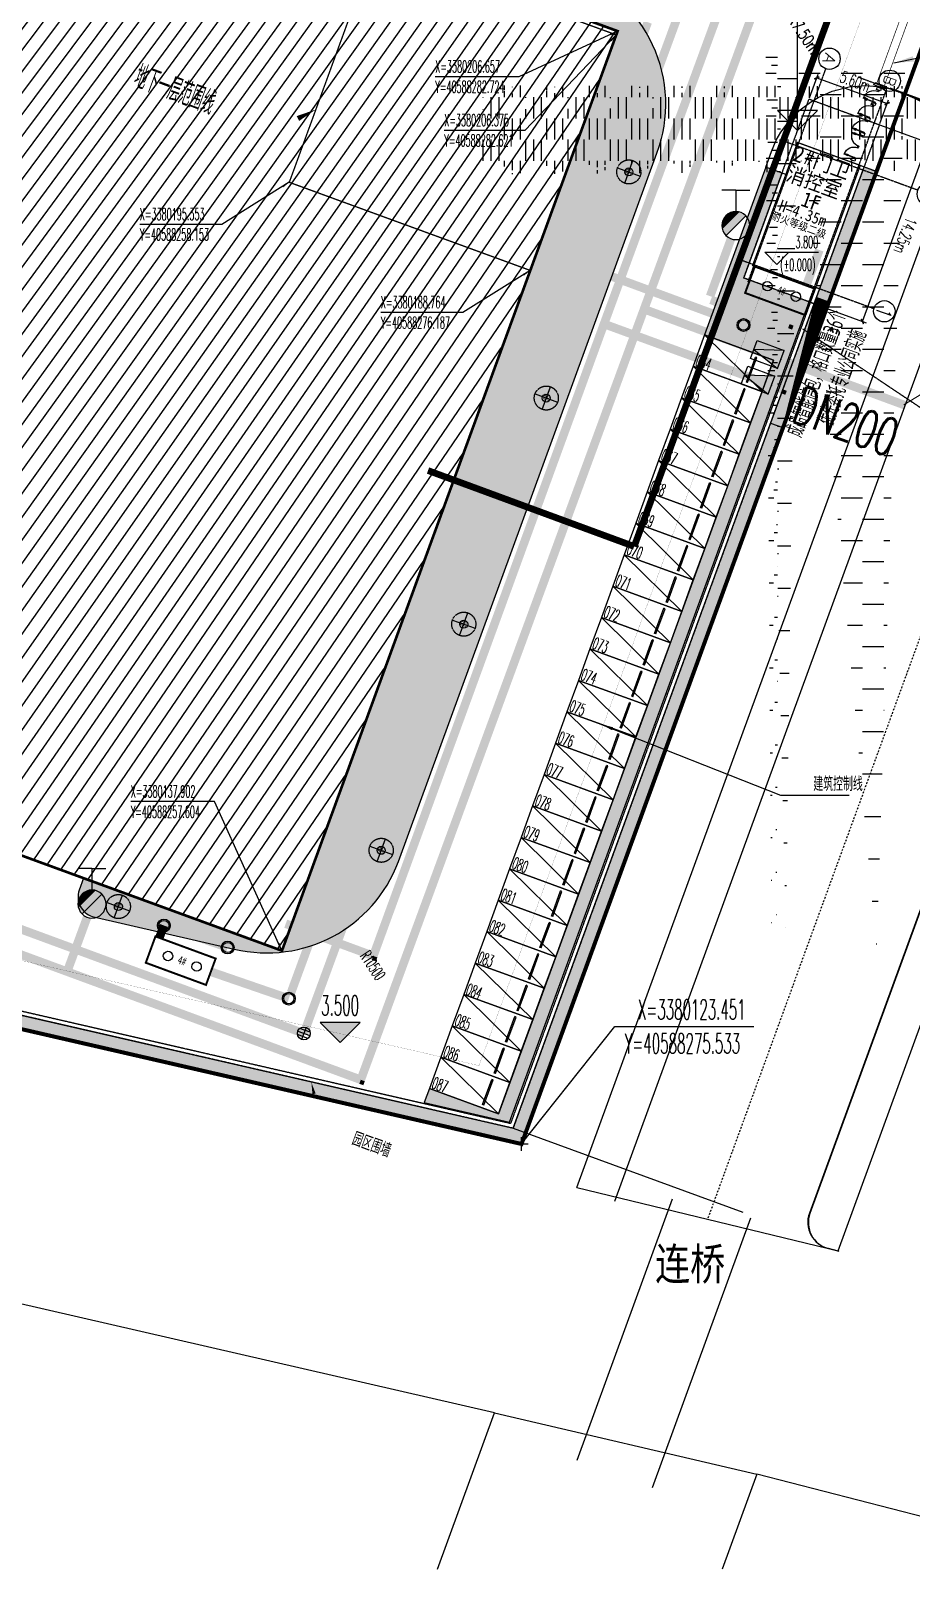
# Model space of a CAD drawing. Extents: x 40587128995 to 40589176181, y 3379422231 to 3381196839.
# Drawn here: x 40588238804 to 40588304696, y 3380091657 to 3380206683 of the extents above; entities that cross this region are included whole.
import ezdxf
from ezdxf.enums import TextEntityAlignment as Align

# ---------------------------------------------------------------- set-up
doc = ezdxf.new("R2010")
doc.units = 0
doc.header["$LTSCALE"] = 10
for name, pattern in [('10平面$0$DOTE', [2.42, 2, -0.2, 0.02, -0.2]), ('CENTER', [50.8, 31.75, -6.35, 6.35, -6.35]), ('CONTINOUS', [0]), ('DASH', [0.35, 0.25, -0.1]), ('DASHDOT', [25.4, 12.7, -6.35, 0, -6.35]), ('DOTE', [2.42, 2, -0.2, 0.02, -0.2])]:
    doc.linetypes.add(name, pattern=pattern)
for name, color, linetype in [('0-HX', 1, 'Continuous'), ('00-HLBJ', 5, 'Continuous'), ('10平面$0$A-AXIS-DOTE', 14, '10平面$0$DOTE'), ('A-AXIS-D', 1, 'Continuous'), ('A-AXIS-DOTE', 14, 'DOTE'), ('A-AXIS-DP', 126, 'Continuous'), ('A-Car', 155, 'Continuous'), ('A-CURTAIN', 84, 'Continuous'), ('A-HATCH-1', 252, 'Continuous'), ('A-LIN-Dot', 163, 'DASH'), ('A-LIN-V', 9, 'Continuous'), ('A-SFCE', 30, 'Continuous'), ('A-建筑提资施工单位', 211, 'Continuous'), ('AS-WALL', 40, 'Continuous'), ('AXIS_TEXT', 7, 'Continuous'), ('DIM_COOR', 3, 'Continuous'), ('DIM_LEAD', 3, 'Continuous'), ('EQUIP_消火栓', 7, 'Continuous'), ('FM_ZF给水', 3, 'Continuous'), ('Gps-ZF污水', 2, 'TG_W'), ('JT-路缘石线', 5, 'Continuous'), ('JT-道路中心线', 1, 'DASHDOT'), ('JT-道路红线', 7, 'Continuous'), ('PUB_TEXT', 7, 'Continuous'), ('TEXT_给水', 3, 'Continuous'), ('WELL_污水', 2, 'Continuous'), ('WELL_雨水', 4, 'Continuous'), ('WIRE-照明', 1, 'Continuous'), ('建-尺寸', 3, 'Continuous'), ('建-引出', 3, 'Continuous'), ('建-文字', 7, 'Continuous'), ('建-标高', 3, 'Continuous'), ('建-箭头', 3, 'Continuous'), ('建筑物控制线', 7, 'Continuous'), ('总-坐标', 3, 'Continuous'), ('总-标高', 3, 'Continuous')]:
    doc.layers.add(name, color=color, linetype=linetype)
for name, color, linetype, lineweight in [('Gps-ZF消防', 1, 'TG_X', 60), ('Gps-ZF给水', 3, 'TG_J', 60), ('Gps-ZF雨水', 4, 'TG_Y', 60), ('TWT_LEAD', 3, 'Continuous', 0)]:
    doc.layers.add(name, color=color, linetype=linetype, lineweight=lineweight)
doc.styles.add('-宋体', font='', dxfattribs={"width": 0.75})
doc.styles.add('_TCH_AXIS', font='COMPLEX', dxfattribs={"bigfont": 'GBCBIG'})
doc.styles.add('_TCH_DIM', font='SIMPLEX', dxfattribs={"width": 0.7, "bigfont": 'GBCBIG'})
doc.styles.add('_TWT_PIPEDN', font='SIMPLEX', dxfattribs={"width": 0.8, "height": 3, "bigfont": 'HZTXT'})
doc.styles.add('A-DIM', font='SIMPLEX', dxfattribs={"bigfont": 'GBCBIG'})
doc.styles.add('A-DIM_T3', font='SIMPLEX', dxfattribs={"width": 0.6, "bigfont": 'GBCBIG'})
doc.styles.add('A-STANDARD', font='SIMPLEX', dxfattribs={"width": 0.7, "bigfont": 'GBCBIG'})
doc.styles.get("Standard").update_dxf_attribs({"font": 'GBENOR', "width": 0.7, "bigfont": 'GBCBIG'})
doc.styles.add('TG_LINETYPE', font='SIMPLEX', dxfattribs={"width": 0.8, "height": 3, "bigfont": 'HZTXT'})
doc.styles.add('黑体', font='simhei.ttf', dxfattribs={"width": 0.9})
doc.styles.get('-宋体').set_extended_font_data('SimSun')
doc.linetypes.add('TG_J', pattern='A,2,-0.3,["J",TG_LINETYPE,S=0.1,R=0,X=-0.23,Y=-0.15],0', length=2.3)
doc.linetypes.add('TG_RD', pattern='A,2,-0.7,["RD",TG_LINETYPE,S=0.1,R=0,X=-0.6,Y=-0.15],0', length=2.7)
doc.linetypes.add('TG_W', pattern='A,2,-0.3,["W",TG_LINETYPE,S=0.1,R=0,X=-0.23,Y=-0.15],0', length=2.3)
doc.linetypes.add('TG_X', pattern='A,5,-0.3,["X",TG_LINETYPE,S=0.1,R=0,X=-0.23,Y=-0.15],0', length=5.3)
doc.linetypes.add('TG_Y', pattern='A,2,-0.3,["Y",TG_LINETYPE,S=0.1,R=0,X=-0.25,Y=-0.15],0', length=2.3)
doc.dimstyles.new('A-DIM-300', dxfattribs={"dimscale": 300, "dimtxt": 2.975, "dimasz": 1, "dimexe": 1, "dimexo": 1, "dimgap": 1, "dimtad": 1, "dimlfac": 0.001, "dimzin": 0, "dimdsep": 46, "dimtxsty": 'A-DIM_T3', "dimblk": 'ARCHTICK', "dimcen": 0.09, "dimclrt": 7, "dimazin": 2, "dimtfac": 1, "dimtix": 1, "dimtmove": 2, "dimatfit": 3, "dimfxl": 0, "dimtolj": 1, "dimtzin": 0, "dimarcsym": 0})
pattern_1 = [(20, (440.1, 194.2), (956.276, 2050.7404), [240, -48, 64, -48, 240, -960]), (20, (348.5, 212), (956.276, 2050.7404), [160, -120, 240, -120, 160, -800]), (20, (655.9, 1004.9), (956.276, 2050.7404), [200, -80, 200, -1120]), (20, (-205.4, 1032), (956.276, 2050.7404), [80, -160, 80, -1280]), (110, (-55, 1086.7), (-2050.7404, 956.276), [144, -1456]), (110, (724.4, 348.8), (-2050.7404, 956.276), [160, -1440]), (110, (881.4, 1087), (-2050.7404, 956.276), [160, -1440]), (65, (925.3, 404.9), (-547.2322, 1503.5082), [160, -2102.7417]), (155, (534.4, 262.6), (-1503.5082, -547.2322), [160, -2102.7417]), (83.43495, (877.5, 396), (-547.23223, 1503.5082), [160, -3417.7088]), (95.963757, (799.57, 376.15), (-547.23223, 1503.50819), [160, -6436.969]), (95.963757, (956.55, 1114.36), (-547.23223, 1503.50819), [128, -6468.969]), (95.963757, (-24.93, 1097.67), (-547.23223, 1503.50819), [112, -6484.969]), (124.036243, (649.2, 321.43), (-547.23223, 1503.50819), [160, -6436.969]), (124.036243, (806.2, 1059.64), (-547.23223, 1503.50819), [128, -6468.969]), (124.036243, (-85.07, 1075.8), (-547.23223, 1503.50819), [112, -6484.969]), (136.56505, (576.8, 286.55), (-547.23223, 1503.5082), [160, -3417.7069])]

# ---------------------------------------------------------------- blocks, each defined once
blk = doc.blocks.new('555555555555555-M')
at = {"layer": 'A-LIN-V'}
h = blk.add_hatch(dxfattribs=at)
h.set_pattern_fill('ANSI31', color=256, scale=0.2, angle=212.6932)
h.set_pattern_definition([(45, (0, 0), (-0.2245064, 0.2245064), [])])
h.paths.add_polyline_path([(-149.82, -516.05), (-149.82, -515.05), (-159.82, -515.05), (-159.82, -516.05)])
blk.add_lwpolyline([(-149.82, -516.05), (-149.82, -515.05), (-159.82, -515.05), (-159.82, -516.05), (-149.82, -516.05)], dxfattribs=at)
at = {"layer": 'PUB_TEXT', "width": 0.7}
for s, height, p in [('成品智能信包，格口数量≥', 1.3222, (-160.1, -517.65)), ('36', 1.312, (-152.01, -517.65)), ('个', 1.32, (-150.94, -517.65)), ('优先委托专业公司实施', 1.322, (-158.47, -519.57))]:
    blk.add_text(s, height=height, dxfattribs=at).set_placement(p)
blk = doc.blocks.new('GGRrrrr')
at = {"layer": 'A-CURTAIN'}
h = blk.add_hatch(dxfattribs=at)
h.set_pattern_fill('草坪或沼泽', color=256, scale=400, angle=20)
h.set_pattern_definition(pattern_1)
h.paths.add_polyline_path([(1393117, 618301), (1393293, 540880), (1330517, 532867), (1241738, 527103), (1161599, 521246), (1240383, 783372), (1244595, 797110), (1261186, 852563), (1335771, 847453), (1355485, 842595), (1380777, 840862), (1392640, 828900), (1392845, 738250), (1391845, 738248), (1391806, 755448), (1391306, 755447), (1391786, 764448), (1391641, 828487), (1380333, 839890), (1355330, 841603), (1335616, 846462), (1261915, 851511), (1245552, 796820), (1241340, 783081), (1162975, 522349), (1241669, 528100), (1330421, 533862), (1392291, 541761), (1392117, 618299)])
h.paths.add_polyline_path([(1393076, 636451), (1392076, 636448), (1392063, 641998), (1391564, 641997), (1392042, 650998), (1391887, 720048), (1392887, 720051)])
h = blk.add_hatch(dxfattribs=at)
h.set_pattern_fill('草坪或沼泽', color=256, scale=400, angle=20)
h.set_pattern_definition(pattern_1)
edge = h.paths.add_edge_path()
edge.add_arc((1366854, 557567), 10501, 276.72999, 359.71364)
edge.add_line((1377355, 557515), (1377227, 613895))
edge.add_arc((1366726, 613940), 10501, 359.75552, 90.67037)
edge.add_line((1366603, 624440), (1358404, 624422))
edge.add_arc((1358514, 621421), 3003, 92.09474, 180.10685)
edge.add_line((1355511, 621415), (1371311, 621451))
edge.add_line((1371311, 621451), (1371477, 548251))
edge.add_line((1371477, 548251), (1355676, 548215))
edge.add_line((1355676, 548215), (1355679, 547255))
edge.add_arc((1357184, 547261), 1506, 180.22326, 273.21563)
edge.add_line((1357269, 545758), (1368085, 547139))
h = blk.add_hatch(dxfattribs=at)
h.set_pattern_fill('草坪或沼泽', color=256, scale=400, angle=20)
h.set_pattern_definition(pattern_1)
h.paths.add_polyline_path([(1390890, 542395), (1385390, 542383), (1385392, 541271), (1391890, 542113), (1391743, 607397), (1386543, 607386), (1386524, 615736), (1385223, 615733), (1385253, 602383), (1390753, 602395)])
at = {"layer": 'A-HATCH-1'}
h = blk.add_hatch(dxfattribs=at)
h.set_pattern_fill('EARTH', color=256, scale=500, angle=20.20026)
h.set_pattern_definition([(20.200256636, (-36923192475.8, -17186905227.2), (941.687654134, 2038.022782515), [1587.5, -1587.5]), (20.200256636, (-36923192681.4, -17186904668.5), (941.687654134, 2038.022782515), [1587.5, -1587.5]), (20.200256636, (-36923192887, -17186904109.8), (941.687654134, 2038.022782515), [1587.5, -1587.5]), (110.200256636, (-36923192769.2, -17186903855), (-2038.022782515, 941.687654134), [1587.5, -1587.5]), (110.200256636, (-36923192210.5, -17186903649.5), (-2038.022782515, 941.687654134), [1587.5, -1587.5]), (110.200256636, (-36923191651.8, -17186903443.9), (-2038.022782515, 941.687654134), [1587.5, -1587.5])])
h.paths.add_polyline_path([(1393117, 618301), (1386818, 618287), (1386824, 615736), (1385223, 615733), (1385220, 616983), (1385273, 617890), (1385387, 618573), (1385717, 619684), (1386169, 620650), (1386688, 621457), (1387106, 621973), (1387930, 622770), (1389011, 623518), (1390127, 624037), (1391253, 624355), (1392309, 624488), (1393103, 624490)])
at = {"layer": 'A-CURTAIN'}
blk.add_lwpolyline([(1241669, 528100), (1330421, 533862), (1392291, 541761), (1392117, 618299), (1393117, 618301), (1393293, 540880), (1330517, 532867), (1241738, 527103)], dxfattribs=at)
blk.add_lwpolyline([(1368085, 547139, 0.3787845), (1377355, 557515), (1377227, 613895, 0.418898), (1366603, 624440), (1358404, 624422, 0.4040877), (1355511, 621415), (1371311, 621451), (1371477, 548251), (1355676, 548215), (1355679, 547255, 0.4295945), (1357269, 545758)], format="xyb", close=True, dxfattribs=at)
blk.add_lwpolyline([(1390890, 542395), (1385390, 542383), (1385392, 541271), (1391890, 542113), (1391743, 607397), (1386543, 607386), (1386524, 615736), (1385223, 615733), (1385253, 602383), (1390753, 602395)], close=True, dxfattribs=at)
at = {"layer": 'A-HATCH-1'}
blk.add_lwpolyline([(1393117, 618301), (1386818, 618287), (1386824, 615736), (1385223, 615733), (1385220, 616983), (1385273, 617890), (1385387, 618573), (1385717, 619684), (1386169, 620650), (1386688, 621457), (1387106, 621973), (1387930, 622770), (1389011, 623518), (1390127, 624037), (1391253, 624355), (1392309, 624488), (1393103, 624490)], close=True, dxfattribs=at)
blk = doc.blocks.new('建筑-停车位-2400x5300')
blk.add_lwpolyline([(-50, 200), (-50, -5300), (2450, -5300), (2450, 200)], close=True)
for points in [[(2450, 200), (-50, -5300)], [(200, -3954), (2200, -3954)], [(200, -4054), (200, -3954)], [(200, -4054), (2200, -4054)], [(2200, -4054), (2200, -3954)]]:
    blk.add_lwpolyline(points)
blk = doc.blocks.new('G$C29A62568')
at = {"layer": 'A-Car', "extrusion": (7.12586e-08, 1.93674e-07, 1), "rotation": 69.79996271005484}
for p in [(40588287738.589859, 3380181714.826345, 3546.915777), (40588286875.342773, 3380179368.594353, 3546.915261), (40588286012.09581, 3380177022.362358, 3546.914745), (40588285148.848663, 3380174676.13036, 3546.914229), (40588284285.601768, 3380172329.898363, 3546.913713), (40588283422.354729, 3380169983.66637, 3546.913197), (40588282559.107727, 3380167637.434376, 3546.912681), (40588281695.860703, 3380165291.202382, 3546.912165), (40588280832.613777, 3380162944.97038, 3546.911649), (40588279969.366638, 3380160598.738388, 3546.911133), (40588279106.119667, 3380158252.506394, 3546.910617), (40588278242.872581, 3380155906.274402, 3546.910102), (40588277379.625526, 3380153560.042406, 3546.909586), (40588276516.37854, 3380151213.810409, 3546.90907), (40588275653.131508, 3380148867.578415, 3546.908554), (40588274789.88443, 3380146521.346421, 3546.908038), (40588273926.637428, 3380144175.11443, 3546.907522), (40588273063.390503, 3380141828.882432, 3546.907006), (40588272200.143417, 3380139482.650438, 3546.90649), (40588271336.896446, 3380137136.418439, 3546.905974), (40588270473.649307, 3380134790.186447, 3546.905458), (40588269610.402344, 3380132443.954451, 3546.904942), (40588268747.155319, 3380130097.722456, 3546.904426), (40588267883.908287, 3380127751.490462, 3546.903911)]:
    blk.add_blockref('建筑-停车位-2400x5300', p, dxfattribs=at)
blk = doc.blocks.new('entry01')
at = {"layer": 'A-AXIS-D', "true_color": 0xf93306}
for points in [[(-0.7, -1.25), (-0.3, -1.25), (-0.3, 1.25), (-0.7, 1.25)], [(0, 2.12), (2.12, 0), (0, -2.12)]]:
    blk.add_hatch(color=20, dxfattribs=at).paths.add_polyline_path(points)
at = {"layer": 'A-AXIS-D', "color": 20, "true_color": 0xf93306}
blk.add_lwpolyline([(-0.7, -1.25), (-0.3, -1.25), (-0.3, 1.25), (-0.7, 1.25)], close=True, dxfattribs=at)
blk.add_lwpolyline([(0, 2.12), (2.12, 0), (0, -2.12), (0, 2.12)], dxfattribs=at)
blk = doc.blocks.new('_ArchTick')
at = {"color": 0, "linetype": 'ByBlock', "const_width": 0.4}
blk.add_lwpolyline([(-0.5, -0.5), (0.5, 0.5)], dxfattribs=at)
blk = doc.blocks.new('*D942')
at = {"layer": 'Defpoints', "color": 0}
for p in [(105697, -705082), (110050, -705082), (105697, -719332)]:
    blk.add_point(p, dxfattribs=at)
at = {"layer": '建-尺寸', "color": 0, "lineweight": -2}
for p, q in [((105997, -705082), (110350, -705082)), ((110050, -719332), (110050, -705082)), ((105997, -719332), (110350, -719332))]:
    blk.add_line(p, q, dxfattribs=at)
at = {"layer": '建-尺寸', "color": 0, "lineweight": -2, "xscale": 300, "yscale": 300, "zscale": 300}
for p, rotation in [((110050, -705082), 90.00000001584644), ((110050, -719332), 270.0000000158465)]:
    blk.add_blockref('_ArchTick', p, dxfattribs=dict(at, rotation=rotation))
at = {"layer": '建-尺寸', "color": 7, "insert": (110875, -712207), "char_height": 892.5, "attachment_point": 5, "rotation": 270, "style": 'A-DIM_T3'}
blk.add_mtext('\\A1;14.25m', dxfattribs=at)
blk = doc.blocks.new('*D943')
at = {"layer": 'Defpoints', "color": 0}
for p in [(105697, -702232), (110050, -702232), (105697, -705082)]:
    blk.add_point(p, dxfattribs=at)
at = {"layer": '建-尺寸', "color": 0, "lineweight": -2}
for p, q in [((105997, -702232), (110350, -702232)), ((110050, -705082), (110050, -702232)), ((105997, -705082), (110350, -705082))]:
    blk.add_line(p, q, dxfattribs=at)
at = {"layer": '建-尺寸', "color": 0, "lineweight": -2, "xscale": 300, "yscale": 300, "zscale": 300}
for p, rotation in [((110050, -702232), 90.00000001584637), ((110050, -705082), 270.0000000158464)]:
    blk.add_blockref('_ArchTick', p, dxfattribs=dict(at, rotation=rotation))
at = {"layer": '建-尺寸', "color": 7, "insert": (110875, -703657), "char_height": 892.5, "attachment_point": 5, "rotation": 270, "style": 'A-DIM_T3'}
blk.add_mtext('\\A1;2.85m', dxfattribs=at)
blk = doc.blocks.new('*D944')
at = {"layer": 'Defpoints', "color": 0}
for p in [(105697, -696232), (110050, -696232), (105697, -702232)]:
    blk.add_point(p, dxfattribs=at)
at = {"layer": '建-尺寸', "color": 0, "lineweight": -2}
for p, q in [((105997, -696232), (110350, -696232)), ((110050, -702232), (110050, -696232)), ((105997, -702232), (110350, -702232))]:
    blk.add_line(p, q, dxfattribs=at)
at = {"layer": '建-尺寸', "color": 0, "lineweight": -2, "xscale": 300, "yscale": 300, "zscale": 300}
for p, rotation in [((110050, -696232), 90.00000001584642), ((110050, -702232), 270.0000000158464)]:
    blk.add_blockref('_ArchTick', p, dxfattribs=dict(at, rotation=rotation))
at = {"layer": '建-尺寸', "color": 7, "insert": (110875, -699232), "char_height": 892.5, "attachment_point": 5, "rotation": 270, "style": 'A-DIM_T3'}
blk.add_mtext('\\A1;6.00m', dxfattribs=at)
blk = doc.blocks.new('*D945')
at = {"layer": 'Defpoints', "color": 0}
for p in [(105697, -690232), (110050, -690232), (105697, -696232)]:
    blk.add_point(p, dxfattribs=at)
at = {"layer": '建-尺寸', "color": 0, "lineweight": -2}
for p, q in [((105997, -690232), (110350, -690232)), ((110050, -696232), (110050, -690232)), ((105997, -696232), (110350, -696232))]:
    blk.add_line(p, q, dxfattribs=at)
at = {"layer": '建-尺寸', "color": 0, "lineweight": -2, "xscale": 300, "yscale": 300, "zscale": 300}
for p, rotation in [((110050, -690232), 90.00000001584647), ((110050, -696232), 270.0000000158465)]:
    blk.add_blockref('_ArchTick', p, dxfattribs=dict(at, rotation=rotation))
at = {"layer": '建-尺寸', "color": 7, "insert": (110875, -693232), "char_height": 892.5, "attachment_point": 5, "rotation": 270, "style": 'A-DIM_T3'}
blk.add_mtext('\\A1;6.00m', dxfattribs=at)
blk = doc.blocks.new('*D946')
at = {"layer": 'Defpoints', "color": 0}
for p in [(106197, -703400), (100597, -705278), (106197, -705278)]:
    blk.add_point(p, dxfattribs=at)
at = {"layer": '建-尺寸', "color": 0, "lineweight": -2}
for p, q in [((100597, -704978), (100597, -703100)), ((100597, -703400), (106197, -703400)), ((106197, -704978), (106197, -703100))]:
    blk.add_line(p, q, dxfattribs=at)
at = {"layer": '建-尺寸', "color": 0, "lineweight": -2, "xscale": 300, "yscale": 300, "zscale": 300, "rotation": 180}
blk.add_blockref('_ArchTick', (100597, -703400), dxfattribs=at)
at = {"layer": '建-尺寸', "color": 0, "lineweight": -2, "xscale": 300, "yscale": 300, "zscale": 300}
blk.add_blockref('_ArchTick', (106197, -703400), dxfattribs=at)
at = {"layer": '建-尺寸', "color": 7, "insert": (103397, -702654), "char_height": 892.5, "attachment_point": 5, "style": 'A-DIM_T3'}
blk.add_mtext('\\A1;5.60m', dxfattribs=at)
blk = doc.blocks.new('DOOR2DLIB$SYSLIB$00000111')
at = {"color": 0}
for p, q in [((-0.5, 0), (-0.5, 0.08)), ((-0.5, 0.08), (-0.46, 0.08)), ((-0.46, 0.08), (-0.46, 0.04)), ((-0.46, 0.04), (-0.42, 0.04)), ((-0.42, 0.04), (-0.42, 0)), ((0.42, 0.78), (0.38, 0.78)), ((0.38, 0.78), (0.38, 0.62)), ((0.42, 0.62), (0.38, 0.62)), ((0.46, 0.92), (0.42, 0.92)), ((0.42, 0.92), (0.42, 0.08)), ((0.42, 0.08), (0.46, 0.08)), ((0.42, 0.04), (0.42, 0)), ((0.46, 0.04), (0.42, 0.04)), ((0.46, 0.08), (0.46, 0.92)), ((0.49, 0.78), (0.46, 0.78)), ((0.49, 0.62), (0.46, 0.62)), ((0.46, 0.08), (0.46, 0.04)), ((0.5, 0.08), (0.46, 0.08)), ((0.49, 0.78), (0.49, 0.62)), ((0.5, 0), (0.5, 0.08)), ((-0.42, 0), (-0.5, 0)), ((-0.5, 0), (-0.5, 0)), ((0.42, 0), (0.5, 0)), ((0.5, 0), (0.5, 0))]:
    blk.add_line(p, q, dxfattribs=at)
blk.add_arc((0.42, 0.08), 0.836, 90, 182.8264, dxfattribs=at)
blk = doc.blocks.new('55555555555555555555555555555')
at = {"layer": '建-文字', "style": 'A-STANDARD', "width": 0.494118}
for s, p in [('064', (40588288479, 3380181653)), ('065', (40588287621, 3380179305)), ('066', (40588286763, 3380176956)), ('067', (40588285905, 3380174608)), ('068', (40588285047, 3380172260)), ('069', (40588284190, 3380169912)), ('070', (40588283332, 3380167564)), ('071', (40588282474, 3380165215)), ('072', (40588281616, 3380162867)), ('073', (40588280758, 3380160519)), ('074', (40588279900, 3380158171)), ('075', (40588279042, 3380155823)), ('076', (40588278184, 3380153475)), ('077', (40588277326, 3380151126)), ('078', (40588276468, 3380148778)), ('079', (40588275610, 3380146430)), ('080', (40588274752, 3380144082)), ('081', (40588273894, 3380141734)), ('082', (40588273036, 3380139385)), ('083', (40588272179, 3380137037)), ('084', (40588271303, 3380134642)), ('085', (40588270463, 3380132341)), ('086', (40588269605, 3380129993)), ('087', (40588268747, 3380127645))]:
    blk.add_text(s, height=892.5, rotation=339.92971, dxfattribs=at).set_placement(p)
blk = doc.blocks.new('G$C8544DC05')
at = {"layer": 'A-AXIS-DOTE'}
for points in [[(0, -1.95), (0, -1.05)], [(-0.45, -1.5), (0.45, -1.5)]]:
    blk.add_lwpolyline(points, dxfattribs=at)
at = {"layer": 'A-LIN-V', "linetype": 'DASH', "ltscale": 0.001}
blk.add_circle((0, -1.5), 0.45, dxfattribs=at)
at = {"layer": 'A-LIN-V'}
blk.add_circle((0, -1.5), 0.15, dxfattribs=at)
at = {"layer": '建-文字', "style": 'A-STANDARD', "width": 0.7}
blk.add_text('路灯', height=0.1763, dxfattribs=at).set_placement((-0.121, -1.58))
blk = doc.blocks.new('4#')
at = {"layer": 'Gps-ZF污水', "linetype": 'CONTINOUS', "const_width": 150}
blk.add_lwpolyline([(-20411, 40024), (-15611, 40024), (-15611, 42124), (-20411, 42124), (-20411, 40024)], dxfattribs=at)
at = {"layer": 'Gps-ZF污水', "linetype": 'CONTINOUS'}
for centre in [(-19022, 41074), (-16747, 41074)]:
    blk.add_ellipse(centre, major_axis=(353, -9), ratio=1, start_param=3.1665112, end_param=9.4496965, dxfattribs=at)
at = {"layer": 'Gps-ZF污水', "linetype": 'CONTINOUS', "style": '-宋体', "width": 0.75}
blk.add_text('4#', height=607.6, dxfattribs=at).set_placement((-18213, 40804))
blk = doc.blocks.new('$TwtSys$00000385')
for p, q in [((0, 331), (-130, 331)), ((0, 331), (0, 131)), ((0, 331), (130, 331)), ((92, 92), (-92, -92))]:
    blk.add_line(p, q)
for start, end in [(135, 315), (315, 135)]:
    blk.add_arc((0, 0), 131, start, end)
at = {"color": 0}
for points in [[(-34, 127), (-127, 34), (34, 127), (-127, -34)], [(-93, 93), (-93, 93), (-34, 127), (-127, 34)], [(34, 127), (-127, -34), (93, 93), (-93, -93)]]:
    blk.add_solid(points, dxfattribs=at)
blk = doc.blocks.new('$TWTSYS$00000376')
for radius in [0.5, 0.4]:
    blk.add_circle((0, 0, 0), radius)
blk = doc.blocks.new('$VALVE$00000752')
for p, q in [((-112.5, 75), (112.5, 75)), ((112.5, 75), (112.5, -75)), ((112.5, -75), (-112.5, -75))]:
    blk.add_line(p, q)
blk.add_lwpolyline([(-112.5, -75), (112.5, 0), (-112.5, 75)], close=True)
for p in [(-112.5, 0), (112.5, 0)]:
    blk.add_point(p)
blk.add_solid([(-112.5, 75), (112.5, 0), (-112.5, -75)])
blk = doc.blocks.new('$TWTSYS$00000375')
for p, q in [((-0.5, 0, 0), (0.5, 0, 0)), ((0.43, 0.25, 0), (-0.43, 0.25, 0)), ((0, 0.5, 0), (0, -0.5, 0)), ((0.43, -0.25, 0), (-0.43, -0.25, 0))]:
    blk.add_line(p, q)
blk.add_circle((0, 0, 0), 0.5)
blk = doc.blocks.new('66666666666666666666')
at = {"layer": 'DIM_LEAD'}
blk.add_hatch(color=256, dxfattribs=at).paths.add_polyline_path([(105616.667, -700380), (106997.278, -699760.393), (106786.705, -699420.307)], flags=17)
at = {"layer": 'A-AXIS-D'}
for centre in [(100997.131, -701734.923), (105797.131, -701734.923), (111381.887, -708712.04), (111331.887, -718057.04)]:
    blk.add_circle(centre, 800, dxfattribs=at)
at = {"layer": 'A-AXIS-DOTE'}
for p, q in [((117391.352, -696232.039), (98332.869, -696232.039)), ((100997.131, -719489.923), (100997.131, -702480)), ((105797.131, -719489.923), (105797.131, -702480)), ((99963.932, -708682.039), (110582.449, -708682.039)), ((99963.932, -718132.039), (110535.41, -718132.039))]:
    blk.add_line(p, q, dxfattribs=at)
at = {"layer": 'A-LIN-Dot'}
blk.add_lwpolyline([(100597.131, -719332.039), (100597.131, -705082.039), (106197.131, -705082.039), (106197.131, -719332.039)], close=True, dxfattribs=at)
at = {"layer": 'A-LIN-V'}
blk.add_lwpolyline([(105697.131, -690231.704), (104797.131, -690231.704)], dxfattribs=at)
at = {"layer": 'A-LIN-V', "linetype": 'DASH', "ltscale": 2, "const_width": 50}
for points in [[(104946.667, -690231.704), (104946.667, -702231.704)], [(105546.667, -690231.704), (105546.667, -702231.704)]]:
    blk.add_lwpolyline(points, dxfattribs=at)
at = {"layer": 'A-LIN-V'}
for points in [[(104797.131, -702431.704), (104797.131, -702231.704), (105697.131, -702231.704), (105697.131, -702431.704)], [(105097.131, -702681.704), (105097.131, -702481.704), (105397.131, -702481.704), (105397.131, -702681.704)], [(105097.131, -703881.704), (105097.131, -703681.704), (105397.131, -703681.704), (105397.131, -703881.704)], [(105097.131, -705081.704), (105097.131, -704881.704), (105397.131, -704881.704), (105397.131, -705081.704)], [(105097.131, -706281.704), (105097.131, -706081.704), (105397.131, -706081.704), (105397.131, -706281.704)], [(105097.131, -708281.704), (105097.131, -708081.704), (105397.131, -708081.704), (105397.131, -708281.704)]]:
    blk.add_lwpolyline(points, close=True, dxfattribs=at)
at = {"layer": 'AS-WALL', "color": 20, "true_color": 0xf72408, "const_width": 100}
blk.add_lwpolyline([(100897.131, -708431.697), (105897.131, -708431.697), (105897.131, -718231.697), (100897.131, -718231.697)], close=True, dxfattribs=at)
at = {"layer": 'DIM_LEAD'}
for p, q in [((105616.667, -700380), (111333.944, -696840)), ((111333.944, -696840), (121626.323, -696840))]:
    blk.add_line(p, q, dxfattribs=at)
at = {"layer": 'A-AXIS-D', "xscale": -999.9999999999998, "yscale": 1000, "zscale": 1000, "rotation": 0.1495342307373651}
blk.add_blockref('entry01', (114031.352, -696232.039), dxfattribs=at)
at = {"layer": 'A-LIN-V', "zscale": 100}
for p, xscale, yscale, rotation in [((105310.287, -703181.704), 1000.000008912118, -1000.000008912118, 270.0000007138132), ((105310.287, -704381.155), 1001.098882521298, -1001.098882521298, 270.0000005714799), ((105310.287, -705581.872), 999.664715706611, -999.664715706611, 270.0000004354633), ((105310.287, -706731.704), 899.999995989863, 899.999995989863, 89.9999995548852), ((105310.287, -707631.704), 900.0000175571807, -900.0000175571807, 270.0000005736524)]:
    blk.add_blockref('DOOR2DLIB$SYSLIB$00000111', p, dxfattribs=dict(at, xscale=xscale, yscale=yscale, rotation=rotation))
at = {"layer": 'A-AXIS-DP', "color": 7, "style": 'A-DIM_T3', "width": 0.6}
blk.add_text('1', height=1120, rotation=269.99999993, dxfattribs=at).set_placement((110791.538, -717877.313))
at = {"layer": 'AXIS_TEXT', "style": '_TCH_AXIS'}
for s, rotation, width, p, p2 in [('A', 270.00000186, 0.944444, (100561.874, -701382.572), (100561.874, -702087.274)), ('B', 270.00000062, 1, (105361.874, -701382.572), (105361.874, -702087.274)), ('3', 270.00000062, 1.214286, (110933.501, -708359.133), (110933.501, -709063.835))]:
    blk.add_text(s, height=870.514, rotation=rotation, dxfattribs=dict(at, width=width)).set_placement(p, p2, align=Align.FIT)
at = {"layer": 'DIM_LEAD', "color": 7, "style": '_TCH_DIM', "width": 0.7}
blk.add_text('移动门轨道', height=1762.963, dxfattribs=at).set_placement((117134.657, -696315))
at = {"layer": '建-文字', "style": '黑体', "width": 0.9}
for s, height, p in [('门卫', 1143.0579, (102516.264, -709764.874)), ('#', 1143.058, (101776.487, -709764.874)), ('消控室', 1143.0579, (100977.955, -711361.523)), ('1F', 1143.0579, (102667.685, -712786.262)), ('H=4.35m', 857.2935, (101248.394, -713692.325)), ('耐火等级二级', 571.529, (100938.388, -714473.392))]:
    blk.add_text(s, height=height, dxfattribs=at).set_placement(p)
at = {"layer": '建-尺寸'}
for base, p1, p2, picture, middle in [((110049.98, -690231.704), (105697.132, -696232.039), (105697.132, -690231.704), '*D945', (110874.98, -693231.871)), ((110049.98, -696232.039), (105697.132, -702231.704), (105697.132, -696232.039), '*D944', (110874.98, -699231.871)), ((110049.98, -702231.704), (105697.132, -705082.039), (105697.132, -702231.704), '*D943', (110874.98, -703656.872)), ((110049.98, -705082.039), (105697.132, -719331.697), (105697.132, -705082.039), '*D942', (110874.98, -712206.868))]:
    dim = blk.add_linear_dim(base=base, p1=p1, p2=p2, angle=90.00000002, dimstyle='A-DIM-300', override={"dimpost": 'm'}, dxfattribs=at)
    dim.commit()
    dim.dimension.update_dxf_attribs({"geometry": picture, "text_midpoint": middle, "dimtype": 161, "text_rotation": 270.00000002})
dim = blk.add_aligned_dim(p1=(100597.131, -705277.961), p2=(106196.662, -705277.961), distance=1877.961, dimstyle='A-DIM-300', override={"dimpost": 'm'}, dxfattribs=at)
dim.commit()
dim.dimension.update_dxf_attribs({"geometry": '*D946', "text_midpoint": (103396.897, -702653.75)})
blk = doc.blocks.new('00总图-C')
at = {"layer": 'A-AXIS-DOTE'}
blk.add_hatch(color=256, dxfattribs=at).paths.add_polyline_path([(40588296572.809402, 3380184388.973557), (40588297709.567093, 3380183390.083094), (40588297931.573051, 3380183722.819257)], flags=17)
at = {"layer": 'A-HATCH-1'}
h = blk.add_hatch(dxfattribs=at)
h.set_pattern_fill('ANSI31', color=256, scale=600)
h.set_pattern_definition([(45, (0, 0), (-673.51920908, 673.51920908), [])])
h.paths.add_polyline_path([(40588089757.169083, 3380219628.731724), (40588083180.85894, 3380201629.203375), (40588257603.731407, 3380137902.038649), (40588282723.988678, 3380206656.82238), (40588124769.277206, 3380264367.177512)])
at = {"layer": '建-引出'}
blk.add_hatch(color=256, dxfattribs=at).paths.add_polyline_path([(40588281512.674522, 3380154824.879184), (40588282305.538467, 3380154382.423729), (40588282393.767357, 3380154605.617957)], flags=17)
at = {"layer": '建-标高'}
blk.add_hatch(color=256, dxfattribs=at).paths.add_polyline_path([(40588261957.85482, 3380131040.225947), (40588263457.85482, 3380132540.225947), (40588260457.85482, 3380132540.225947)], flags=17)
at = {"layer": '总-坐标'}
for points in [[(40588282723.988663, 3380206656.82238), (40588282145.759178, 3380206477.795295), (40588282212.86599, 3380206332.548347)], [(40588282621.001099, 3380206374.943059), (40588282148.199783, 3380205996.976204), (40588282263.747467, 3380205886.302215)], [(40588258152.520393, 3380195352.599724), (40588257601.097214, 3380195102.934937), (40588257685.775253, 3380194967.179167)], [(40588276186.549217, 3380188763.684472), (40588275635.126038, 3380188514.019685), (40588275719.804077, 3380188378.263915)], [(40588257603.731407, 3380137902.038672), (40588257428.861763, 3380138481.539003), (40588257283.136597, 3380138415.477077)]]:
    blk.add_hatch(color=256, dxfattribs=at).paths.add_polyline_path(points, flags=17)
at = {"color": 1, "linetype": 'DASH', "ltscale": 3, "const_width": 300}
blk.add_lwpolyline([(40588374373.70446, 3380393980.898591), (40588367371.557808, 3380409302.927993), (40588344233.506393, 3380419662.492842), (40588327409.831779, 3380431029.725266), (40588259176.227432, 3380461579.853973), (40588224457.898903, 3380415266.100388), (40588215760.938667, 3380403827.430825), (40588051310.197769, 3380185028.900704), (40588128542.398903, 3380162853.200386), (40588213851.098892, 3380137607.100389), (40588275532.998894, 3380123451.400389)], close=True, dxfattribs=at)
for points in [[(40588286804.195831, 3380119329.059215), (40588279667.692467, 3380099796.267772)], [(40588292675.09317, 3380117913.944911), (40588285303.326469, 3380097737.231753)]]:
    blk.add_lwpolyline(points)
at = {"layer": '0-HX', "linetype": 'CENTER', "ltscale": 0.2}
for p, q in [((40588275533, 3380123451.4), (40588374373.705582, 3380393980.898193)), ((40588213851.099998, 3380137607.1), (40588275533, 3380123451.4))]:
    blk.add_line(p, q, dxfattribs=at)
blk.add_lwpolyline([(40588374373.70446, 3380393980.898591), (40588367371.557808, 3380409302.927993), (40588344233.506393, 3380419662.492842), (40588327409.831779, 3380431029.725266), (40588259176.227432, 3380461579.853973), (40588224457.898903, 3380415266.100388), (40588215760.938667, 3380403827.430825), (40588051310.197769, 3380185028.900704), (40588128542.398903, 3380162853.200386), (40588213851.098892, 3380137607.100389), (40588275532.998894, 3380123451.400389)], close=True, dxfattribs=at)
at = {"layer": '00-HLBJ'}
for p, q in [((40588274896.567993, 3380124623.454218), (40588292089.962303, 3380118341.672616)), ((40588273516.707207, 3380103361.461238), (40588293131.399986, 3380098762.1))]:
    blk.add_line(p, q, dxfattribs=at)
for points in [[(40588273516.70723, 3380103361.461239), (40588208738.726471, 3380118227.628645), (40588208738.726471, 3380118227.628645), (40588122911.826469, 3380143627.128645), (40588122911.826469, 3380143627.128645), (40588045797.126472, 3380165769.128645), (40588045797.126472, 3380165769.128645), (40587990761.703163, 3380181326.658241), (40587990761.703163, 3380181326.658241), (40587977606.900009, 3380163829.5), (40587977606.900009, 3380163829.5), (40588000055.700012, 3380158223.400001), (40588000055.700012, 3380158223.400001), (40588062190.100021, 3380138734.1), (40588062190.100021, 3380138734.1), (40588137573.400017, 3380118412.200001), (40588137573.400017, 3380118412.200001), (40588166203.700012, 3380110004.700001), (40588166203.700012, 3380110004.700001), (40588178373.600014, 3380106324.800001), (40588178373.600014, 3380106324.800001), (40588181681.800011, 3380105459.5), (40588181681.800011, 3380105459.5), (40588228683.598106, 3380091657.2)], [(40588269240.419678, 3380091657.2), (40588273516.707207, 3380103361.461238)], [(40588269240.419678, 3380091657.2), (40588273516.707207, 3380103361.461238)], [(40588273516.707207, 3380103361.461238), (40588293131.399986, 3380098762.1), (40588290535.559601, 3380091657.2)], [(40588318634.675278, 3380091657.2), (40588315821.099998, 3380092941.5), (40588315821.099998, 3380092941.5), (40588293131.399986, 3380098762.1), (40588293131.399986, 3380098762.1), (40588290535.559601, 3380091657.2)]]:
    blk.add_lwpolyline(points, dxfattribs=at)
at = {"layer": '10平面$0$A-AXIS-DOTE', "ltscale": 2}
blk.add_lwpolyline([(40588300723.917389, 3380203221.095094), (40588356694.326721, 3380182771.73864)], dxfattribs=at)
at = {"layer": 'A-AXIS-D'}
blk.add_lwpolyline([(40588264564.996033, 3380135057.485942, 0, 0, 0), (40588262172.085876, 3380138709.929956, 198, 0, 0), (40588261843.276894, 3380139211.811069, 0, 0, 0)], format="xyseb", dxfattribs=at)
at = {"layer": 'A-AXIS-DOTE'}
blk.add_line((40588296572.809402, 3380184388.973557), (40588305950, 3380178132.388252), dxfattribs=at)
at = {"layer": 'A-SFCE', "linetype": 'DASH'}
for points in [[(40588297421.678452, 3380186275.2518), (40588274896.566856, 3380124623.454611), (40588214105.070518, 3380138574.811246), (40588128822.279419, 3380163813.243817), (40588052982.287788, 3380185589.19868), (40588216558.660599, 3380403224.398946), (40588225255.999512, 3380414663.566556), (40588259497.004593, 3380460340.577489), (40588326921.933212, 3380430152.515933), (40588343745.607918, 3380418785.283481), (40588361534.817352, 3380410820.547568), (40588366618.76474, 3380408544.319479), (40588373293.579613, 3380393938.554342), (40588351315.522774, 3380333784.059697), (40588347755.687973, 3380325498.369755)], [(40588297139.896751, 3380186378.203611), (40588274705.637253, 3380124975.070877), (40588214181.261993, 3380138865.124507), (40588128906.243561, 3380164101.256846), (40588053483.914787, 3380185757.288075), (40588216797.976189, 3380403043.488082), (40588225495.429771, 3380414482.806521), (40588259593.237717, 3380459968.794543), (40588326775.563667, 3380429889.353124), (40588343599.238373, 3380418522.120672), (40588361412.225388, 3380410546.738856), (40588366392.926826, 3380408316.736924), (40588372969.542137, 3380393925.851067), (40588351036.598648, 3380333894.832758), (40588347480.050858, 3380325616.793515)]]:
    blk.add_lwpolyline(points, dxfattribs=at)
at = {"layer": 'AS-WALL', "color": 20, "true_color": 0xf72408, "const_width": 200}
blk.add_lwpolyline([(40588089757.169083, 3380219628.731724), (40588083180.85894, 3380201629.203375), (40588257603.731407, 3380137902.038649), (40588282723.988678, 3380206656.82238), (40588124769.277206, 3380264367.177512)], close=True, dxfattribs=at)
at = {"layer": 'AS-WALL', "color": 20, "linetype": 'DASH', "ltscale": 5, "true_color": 0xf72408, "const_width": 100}
blk.add_lwpolyline([(40588258152.520409, 3380195352.59972), (40588276186.549232, 3380188763.684468), (40588282621.001099, 3380206374.943059), (40588264586.972267, 3380212963.858315)], close=True, dxfattribs=at)
at = {"layer": 'DIM_COOR', "color": 6}
for p, q in [((40588275533, 3380123451.4), (40588282525.437241, 3380132230)), ((40588282525.437241, 3380132230), (40588292920.437241, 3380132230)), ((40588275033, 3380123451.4), (40588276033, 3380123451.4)), ((40588275533, 3380122951.4), (40588275533, 3380123951.4))]:
    blk.add_line(p, q, dxfattribs=at)
at = {"layer": 'JT-路缘石线', "ltscale": 10}
blk.add_line((40588279663.927422, 3380120186.559477), (40588299235.457893, 3380115469.060393), dxfattribs=at)
for points in [[(40588495364.21122, 3380223385.019214), (40588341926.784317, 3380219018.499553), (40588340907.784309, 3380218945.999553), (40588339898.684319, 3380218787.099553), (40588338906.684319, 3380218542.999553), (40588337939.084312, 3380218215.399553), (40588337002.884323, 3380217806.699553), (40588336104.784317, 3380217319.799553), (40588335251.384323, 3380216758.399553), (40588334448.784317, 3380216126.399553), (40588333702.884323, 3380215428.399553), (40588333019.08432, 3380214669.499553), (40588332402.184319, 3380213855.199553), (40588331856.784317, 3380212991.399553), (40588331386.884323, 3380212084.399553), (40588330995.784317, 3380211140.699553), (40588297068.926453, 3380118282.0975, 0.4479412449), (40588298478.815437, 3380115651.436387), (40588299235.457092, 3380115469.056357)], [(40588495364.21122, 3380223357.393833), (40588341972.408302, 3380218992.172538), (40588340953.408302, 3380218919.672539), (40588339944.308296, 3380218760.772538), (40588338952.308296, 3380218516.672539), (40588337984.708313, 3380218189.072539), (40588337048.508301, 3380217780.372539), (40588336150.408302, 3380217293.472538), (40588335297.008308, 3380216732.072539), (40588334494.408302, 3380216100.072538), (40588333748.508301, 3380215402.072539), (40588333064.708313, 3380214643.172538), (40588332447.808296, 3380213828.872539), (40588331902.408302, 3380212965.072539), (40588331432.508308, 3380212058.072538), (40588331041.40831, 3380211114.372539), (40588297114.55043, 3380118255.770486, 0.4479412449), (40588298524.439423, 3380115625.109372), (40588299281.081078, 3380115442.729343)], [(40588304212.047081, 3380201946.673472), (40588304212.472382, 3380201946.518085, -0.4142140789), (40588308981.282959, 3380191686.953211), (40588282481.744423, 3380119157.041469)]]:
    blk.add_lwpolyline(points, format="xyb", dxfattribs=at)
at = {"layer": 'JT-道路中心线', "flags": 128}
blk.add_lwpolyline([(40588430262.167503, 3380502157.2), (40588425749.799988, 3380490884.7), (40588402255.800003, 3380426580.9), (40588289449.662804, 3380117827.81713)], dxfattribs=at)
at = {"layer": 'JT-道路红线'}
for points in [[(40588279663.927422, 3380120186.559477), (40588379774.601807, 3380394192.024467), (40588371135.524261, 3380413095.970189), (40588346673, 3380424048.539261), (40588329849.325447, 3380435415.771638), (40588230874.099991, 3380479729.8), (40588213435.800003, 3380475126.9)], [(40588299235.457092, 3380115469.056357), (40588332477.08432, 3380206452.099553), (40588345905.984322, 3380216130.199553), (40588495364.21122, 3380220383.495256)], [(40588299235.472778, 3380115469.056804), (40588332477.099998, 3380206452.1), (40588345906, 3380216130.2), (40588495364.21122, 3380220383.495256)]]:
    blk.add_lwpolyline(points, dxfattribs=at)
at = {"layer": 'JT-道路红线', "const_width": 1}
blk.add_lwpolyline([(40588299235.472771, 3380115469.056804), (40588332477.099991, 3380206452.100001)], dxfattribs=at)
at = {"layer": '建-尺寸'}
for points in [[(40588289311.296654, 3380209133.820698, 0, 0, 0), (40588285392.241257, 3380206697.068307, 198, 0, 0), (40588284882.704041, 3380206380.25318, 0, 0, 0)], [(40588295210.360703, 3380207124.125224, 0, 0, 0), (40588298267.818901, 3380202618.338859, 198, 0, 0), (40588298604.716759, 3380202121.851362, 0, 0, 0)]]:
    blk.add_lwpolyline(points, format="xyseb", dxfattribs=at)
at = {"layer": '建-引出'}
for p, q in [((40588281512.674522, 3380154824.879184), (40588294908.292931, 3380149529.578692)), ((40588294908.292931, 3380149529.578692), (40588300060.905632, 3380149529.578692))]:
    blk.add_line(p, q, dxfattribs=at)
at = {"layer": '建-标高'}
for p, q in [((40588296188.345284, 3380199216.537716), (40588296188.345284, 3380208814.54823)), ((40588296188.345284, 3380199216.537716), (40588294688.345284, 3380200716.537716)), ((40588297688.345284, 3380200716.537716), (40588294688.345284, 3380200716.537716)), ((40588296188.345284, 3380199216.537716), (40588297688.345284, 3380200716.537716)), ((40588261957.85482, 3380131040.225947), (40588260457.85482, 3380132540.225947)), ((40588263457.85482, 3380132540.225947), (40588260457.85482, 3380132540.225947)), ((40588261957.85482, 3380131040.225947), (40588263457.85482, 3380132540.225947))]:
    blk.add_line(p, q, dxfattribs=at)
at = {"layer": '建-箭头'}
for points in [[(40588246197.088287, 3380202044.119022, 0, 0, 0), (40588255630.686996, 3380198532.665508, 0, 0, 0), (40588260142.179787, 3380200798.348118, 0, 400, 0), (40588258801.721977, 3380200125.16696, 0, 0, 0)], [(40588264670.394127, 3380122379.361802, 0, 0, 0), (40588260798.252457, 3380123794.08803, 0, 0, 0), (40588259801.398361, 3380128072.301013, 0, 240, 0), (40588260005.633842, 3380127195.780694, 0, 0, 0)]]:
    blk.add_lwpolyline(points, format="xyseb", dxfattribs=at)
at = {"layer": '建筑物控制线', "color": 6, "linetype": 'CENTER', "ltscale": 0.2, "const_width": 10}
blk.add_lwpolyline([(40588368973.080139, 3380393769.17734), (40588363607.592484, 3380405509.885407), (40588341794.013901, 3380415276.44603), (40588324970.339287, 3380426643.678454), (40588260780.113136, 3380455383.471544), (40588228448.403282, 3380412253.433139), (40588219749.531761, 3380400812.249756), (40588059670.64772, 3380187830.390625), (40588129941.801353, 3380167653.417532), (40588215120.956734, 3380142445.654731), (40588272350.83876, 3380129311.671485)], close=True, dxfattribs=at)
at = {"layer": '总-坐标'}
for p, q in [((40588282723.988663, 3380206656.82238), (40588275340.809921, 3380203245.655384)), ((40588282621.001099, 3380206374.943059), (40588275783.358391, 3380199236.194208)), ((40588275340.809921, 3380203245.655384), (40588269080.709923, 3380203245.655384)), ((40588275783.358391, 3380199236.194208), (40588269754.258392, 3380199236.194208)), ((40588258152.520393, 3380195352.599724), (40588253114.487762, 3380192210.112755)), ((40588253114.487762, 3380192210.112755), (40588246969.887756, 3380192210.112755)), ((40588276186.549217, 3380188763.684472), (40588271148.516586, 3380185621.197503)), ((40588271148.516586, 3380185621.197503), (40588265003.916588, 3380185621.197503)), ((40588252550, 3380149050), (40588246289.900002, 3380149050)), ((40588257603.731407, 3380137902.038672), (40588252550, 3380149050))]:
    blk.add_line(p, q, dxfattribs=at)
at = {"layer": '总-标高'}
for p, q in [((40588294637.050301, 3380189219.258972), (40588293737.050301, 3380190119.258972)), ((40588293737.050301, 3380190119.258972), (40588297765.032913, 3380190119.258972)), ((40588294637.050301, 3380189219.258972), (40588295537.050301, 3380190119.258972))]:
    blk.add_line(p, q, dxfattribs=at)
at = {"rotation": 339.7997433640027}
blk.add_blockref('GGRrrrr', (40586781172.12674, 3380096947.084455), dxfattribs=at)
at = {"extrusion": (-7.06e-08, -1.93915e-07, 1), "rotation": 0.1297468477867362}
blk.add_blockref('G$C29A62568', (7759349.455236, -91903963.362789, 17.273729), dxfattribs=at)
at = {"layer": 'A-LIN-V'}
blk.add_blockref('55555555555555555555555555555', (0, 0), dxfattribs=at)
at = {"layer": 'A-LIN-V', "rotation": 339.9297114345648}
blk.add_blockref('66666666666666666666', (40588444529.187691, 3380898367.727977), dxfattribs=at)
at = {"layer": 'A-LIN-V'}
for name, p, xscale, yscale, zscale, rotation in [('G$C8544DC05', (40588284591.854271, 3380198947.68467), 2000, 2000, 2000, 339.9297142500761), ('555555555555555-M', (40587865232.278053, 3380504217.575403), 1000, 1000, 1000, 69.92970939409084), ('G$C8544DC05', (40588278414.746262, 3380182040.782628), 2000, 2000, 2000, 339.9297142500761), ('G$C8544DC05', (40588272237.638206, 3380165133.880603), 2000, 2000, 2000, 339.9297142500761), ('G$C8544DC05', (40588266060.530151, 3380148226.978579), 2000, 2000, 2000, 339.9297142500761), ('G$C8544DC05', (40588246390.317329, 3380144021.849072), 2000, 2000, 2000, 339.9297142500761)]:
    blk.add_blockref(name, p, dxfattribs=dict(at, xscale=xscale, yscale=yscale, zscale=zscale, rotation=rotation))
at = {"layer": 'A-AXIS-D', "color": 7, "style": '_TCH_DIM', "width": 0.494118}
blk.add_text('R10500', height=892.5, rotation=303.230938296, dxfattribs=at).set_placement((40588263405.456146, 3380137518.492813))
at = {"layer": 'DIM_COOR', "color": 7, "style": '_TCH_DIM', "width": 0.494118}
for s, p in [('X=3380123.451', (40588284240.437408, 3380132755)), ('Y=40588275.533', (40588283260.437408, 3380130217.5))]:
    blk.add_text(s, height=1487.5, dxfattribs=at).set_placement(p)
at = {"layer": 'PUB_TEXT', "linetype": 'Continuous', "style": '黑体', "width": 0.8}
blk.add_text('连桥', height=2400, dxfattribs=at).set_placement((40588285528.198547, 3380113285.670035))
at = {"layer": '建-尺寸', "color": 7, "style": 'A-DIM', "width": 0.705882}
blk.add_text('R7.50m', height=892.5, rotation=304.1593489607, dxfattribs=at).set_placement((40588295389.009293, 3380207535.386997))
at = {"layer": '建-引出', "color": 7, "style": 'A-STANDARD', "width": 0.7}
blk.add_text('建筑控制线', height=1057.7777778, dxfattribs=at).set_placement((40588297365.905731, 3380149844.578692))
at = {"layer": '建-文字', "style": '黑体', "width": 0.9}
blk.add_text('2', height=1203.218884, rotation=339.9297114346, dxfattribs=at).set_placement((40588295750.878777, 3380197007.111652))
at = {"layer": '建-标高', "color": 7, "style": 'A-STANDARD', "width": 0.494118}
blk.add_text('3.500', height=1487.5, dxfattribs=at).set_placement((40588260537.85482, 3380133065.225947))
at = {"layer": '建-箭头', "color": 7, "style": 'A-STANDARD', "width": 0.7}
for s, height, rotation, p in [('地下一层范围线', 1762.962963, 339.5833034089, (40588246380.232002, 3380202536.138708)), ('园区围墙', 1057.7777778, 339.9297105813, (40588262753.422379, 3380123415.11289))]:
    blk.add_text(s, height=height, rotation=rotation, dxfattribs=at).set_placement(p)
at = {"layer": '总-坐标', "color": 7, "style": 'A-STANDARD', "width": 0.494118}
for s, p in [('X=3380206.657', (40588269080.710022, 3380203560.655384)), ('Y=40588282.724', (40588269080.710022, 3380202038.155384)), ('X=3380206.375', (40588269754.258492, 3380199551.194208)), ('Y=40588282.621', (40588269754.258492, 3380198028.694208)), ('X=3380195.353', (40588246969.887863, 3380192525.112755)), ('Y=40588258.153', (40588246969.887863, 3380191002.612755)), ('X=3380188.764', (40588265003.916687, 3380185936.197503)), ('Y=40588276.187', (40588265003.916687, 3380184413.697503)), ('X=3380137.902', (40588246289.900101, 3380149365)), ('Y=40588257.604', (40588246289.900101, 3380147842.5))]:
    blk.add_text(s, height=892.5, dxfattribs=at).set_placement(p)
at = {"layer": '总-标高', "color": 7, "style": 'A-STANDARD', "width": 0.494118}
for s, p in [('3.800', (40588296031.032913, 3380190434.258972)), ('(%%P0.000)', (40588294888.032913, 3380188741.758972))]:
    blk.add_text(s, height=892.5, dxfattribs=at).set_placement(p)

msp = doc.modelspace()

# ---------------------------------------------------------------- hatches: boundary and pattern name
at = {"layer": 'Gps-ZF消防'}
for points in [[(40588295478.204613, 3380184450.358794), (40588295588.137016, 3380184750.883111), (40588295889.224693, 3380184640.744619)], [(40588295478.204613, 3380184450.358794), (40588295778.522507, 3380184339.863742), (40588295889.224693, 3380184640.744619)], [(40588263502.440918, 3380128253.91975), (40588263391.944237, 3380127953.602446), (40588263692.262604, 3380127843.105373)], [(40588263502.440918, 3380128253.91975), (40588263802.758614, 3380128143.424131), (40588263692.262604, 3380127843.105373)]]:
    msp.add_hatch(color=256, dxfattribs=at).paths.add_polyline_path(points)
at = {"layer": 'Gps-ZF给水'}
for points in [[(40588295082.666679, 3380179873.345201), (40588294972.85141, 3380179572.778058), (40588295273.418556, 3380179462.96279)], [(40588295082.666679, 3380179873.345201), (40588295383.233833, 3380179763.529934), (40588295273.418556, 3380179462.96279)], [(40588264439.003906, 3380137510.169648), (40588264328.507133, 3380137209.852376), (40588264629.506409, 3380137099.104676)], [(40588264439.003906, 3380137510.169648), (40588264739.571053, 3380137400.354383), (40588264629.506409, 3380137099.104676)]]:
    msp.add_hatch(color=256, dxfattribs=at).paths.add_polyline_path(points)

# ---------------------------------------------------------------- linework, layer by layer
at = {"layer": 'Gps-ZF污水', "ltscale": 8, "const_width": 640}
for points in [[(40588278495.410927, 3380189704.426483), (40588284978.972298, 3380207325.986721)], [(40588296808.266777, 3380187544.829558), (40588297819.288193, 3380190292.666856)], [(40588278495.410919, 3380189704.426485), (40588292146.964043, 3380184681.563507)], [(40588292146.96405, 3380184681.563498), (40588292938.805611, 3380186833.695743)], [(40588248428.96257, 3380138865.401738), (40588248768.029343, 3380139786.945477)], [(40588248768.029343, 3380139786.945481), (40588253545.106697, 3380138141.877278)], [(40588252280.716957, 3380136329.395707), (40588258117.417572, 3380134319.428124)]]:
    msp.add_lwpolyline(points, dxfattribs=at)
at = {"layer": 'Gps-ZF污水', "ltscale": 0.8, "const_width": 640}
msp.add_lwpolyline([(40588258283.162804, 3380134769.90401), (40588278495.410927, 3380189704.426483)], dxfattribs=at)
at = {"layer": 'Gps-ZF消防', "ltscale": 0.8, "const_width": 640}
for points in [[(40588284700.136124, 3380185867.452892), (40588294926.013962, 3380213660.51935)], [(40588289642.454933, 3380186838.170229), (40588291211.577766, 3380191132.898857)], [(40588289695.562042, 3380186565.661338), (40588295478.204613, 3380184450.358794)], [(40588263502.440918, 3380128253.91975), (40588284700.136124, 3380185867.452892)], [(40588284700.136124, 3380185867.452891), (40588295782.862793, 3380181789.799536)], [(40588294902.439217, 3380182885.468325), (40588295478.204613, 3380184450.358794)], [(40588147683.456459, 3380170867.590556), (40588241529.363777, 3380136338.5425)], [(40588241529.363777, 3380136338.542499), (40588243026.964729, 3380140408.846445)], [(40588241529.363777, 3380136338.5425), (40588263502.440918, 3380128253.91975)]]:
    msp.add_lwpolyline(points, dxfattribs=at)
at = {"layer": 'Gps-ZF给水', "ltscale": 0.64, "const_width": 640}
for points in [[(40588281702.865181, 3380184761.791905), (40588295569.791267, 3380222505.122653)], [(40588264439.003906, 3380137510.169648), (40588281702.865181, 3380184761.791905)], [(40588281702.865181, 3380184761.791905), (40588295082.666679, 3380179873.345201)], [(40588295082.666679, 3380179873.345201), (40588295782.862793, 3380181789.799538)], [(40588295782.862793, 3380181789.799536), (40588304229.75795, 3380178681.944271)], [(40588257887.409752, 3380139920.720283), (40588264439.003906, 3380137510.169648)]]:
    msp.add_lwpolyline(points, dxfattribs=at)
at = {"layer": 'Gps-ZF雨水', "ltscale": 0.8, "const_width": 640}
for points in [[(40588259241.584732, 3380131717.962179), (40588287610.555893, 3380208821.502116)], [(40588075336.181259, 3380199382.911085), (40588259241.584732, 3380131717.962179)]]:
    msp.add_lwpolyline(points, dxfattribs=at)
at = {"layer": 'TWT_LEAD'}
msp.add_line((40588304134.699806, 3380178716.918893), (40588313718.370483, 3380184547.009275), dxfattribs=at)
at = {"layer": 'WIRE-照明', "color": 21, "linetype": 'TG_RD', "ltscale": 5, "const_width": 500}
msp.add_lwpolyline([(40588283961.950447, 3380168126.561107), (40588373719.988861, 3380412078.393995)], dxfattribs=at)
at = {"layer": 'WIRE-照明', "color": 21, "linetype": 'TG_RD', "const_width": 500}
msp.add_lwpolyline([(40588268534.135979, 3380173802.970047), (40588283961.950439, 3380168126.561115)], dxfattribs=at)

# ---------------------------------------------------------------- block references
at = {"layer": 'A-建筑提资施工单位'}
msp.add_blockref('00总图-C', (0, 0), dxfattribs=at)
at = {"layer": 'EQUIP_消火栓', "xscale": 8, "yscale": 8, "zscale": 8}
for p in [(40588291570.567352, 3380192115.462375), (40588243388.182167, 3380141390.593128)]:
    msp.add_blockref('$TwtSys$00000385', p, dxfattribs=at)
at = {"layer": 'FM_ZF给水', "xscale": -9.600000000000001, "yscale": -9.600000000000001, "zscale": 9.6, "rotation": 339.8000709781218}
for p in [(40588293931.557404, 3380182475.494888), (40588293229.201523, 3380180553.129179)]:
    msp.add_blockref('$VALVE$00000752', p, dxfattribs=at)
at = {"layer": 'Gps-ZF污水', "rotation": 339.7997433645539}
for p in [(40588297600.010017, 3380142471.81628, 0), (40588252748.347191, 3380092391.655681)]:
    msp.add_blockref('4#', p, dxfattribs=at)
at = {"layer": 'WELL_污水', "xscale": 960, "yscale": 960, "zscale": 960, "rotation": 339.7997433390076}
for p in [(40588292146.964043, 3380184681.563504), (40588248768.028687, 3380139786.943596), (40588253545.106697, 3380138141.877281), (40588258117.417572, 3380134319.428125)]:
    msp.add_blockref('$TWTSYS$00000376', p, dxfattribs=at)
at = {"layer": 'WELL_雨水', "xscale": 960, "yscale": 960, "zscale": 960, "rotation": 339.79974336667}
msp.add_blockref('$TWTSYS$00000375', (40588259241.584717, 3380131717.962185), dxfattribs=at)

# ---------------------------------------------------------------- texts
at = {"layer": 'TEXT_给水', "style": '_TWT_PIPEDN', "width": 0.64}
msp.add_text('DN200', height=2800, rotation=339.8000709415, dxfattribs=at).set_placement((40588295625.931976, 3380177529.606422))

doc.saveas('drawing.dxf')
